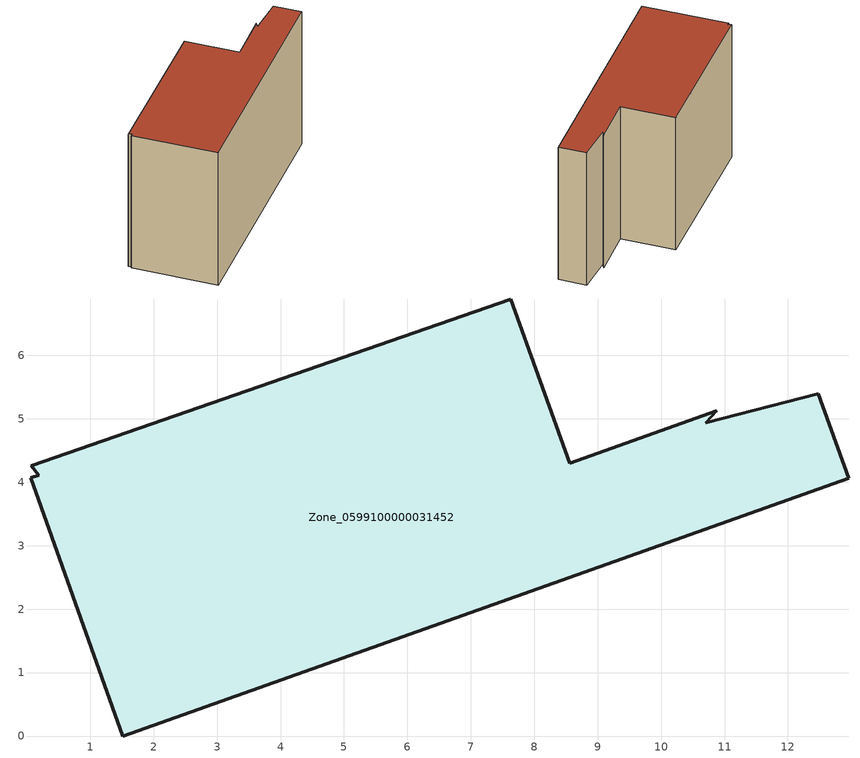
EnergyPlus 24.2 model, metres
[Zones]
Zone_0599100000031452
 floor ground (C_G): 0.19,4.11 0.07,4.26 7.63,6.89 8.56,4.3 10.88,5.13 10.7,4.94 12.48,5.39 12.96,4.06 1.51,0 0.06,4.08 z0
 wall outside (C_F): 0.06,4.08 1.51,0 12.96,4.06 12.48,5.39 10.7,4.94 10.88,5.13 8.56,4.3 7.63,6.89 0.07,4.26 0.19,4.11 0.06,4.08 z0:7.63
 roof outside (C_R): 10.88,5.13 8.56,4.3 7.63,6.89 0.07,4.26 0.19,4.11 0.06,4.08 1.51,0 12.96,4.06 12.48,5.39 10.7,4.94 z7.63
[BUILDING]
Pand.0599100000031452: North Axis=0; Terrain=City; Loads Convergence Tolerance Value=0.04; Temperature Convergence Tolerance Value=0.4; Solar Distribution=FullExterior; Maximum Number of Warmup Days=25; Minimum Number of Warmup Days=1
[Site:Location]
Rotterdam.The.Hague.AP_ZH_NLD Design_Conditions: Latitude=51.96; Longitude=4.45; Time Zone=1; Elevation=-4.5
[SITE:GROUNDTEMPERATURE:BUILDINGSURFACE]
18, 18, 18, 18, 18, 18, 18, 18, 18, 18, 18, 18
[MATERIAL] Thermal Absorptance=0.9; Solar Absorptance=0.7; Visible Absorptance=0.7
Name | Roughness | Thickness | Conductivity | Density | Specific Heat
G.TI.1946 | MediumSmooth | 0.15 | 1 | 540 | 1210
F.TI.1946 | Rough | 0.3 | 0.857143 | 1920 | 840
R.TI.1946 | MediumRough | 0.2 | 0.1 | 1500 | 1000
[CONSTRUCTION]
C_G: G.TI.1946
C_F: F.TI.1946
C_R: R.TI.1946
[ZONE]
Zone_0599100000031452: Type=1; Multiplier=1; Ceiling Height=Autocalculate; Volume=Autocalculate; Floor Area=autocalculate; Part of Total Floor Area=Yes
[ZONEINFILTRATION:DESIGNFLOWRATE]
Infil_Zone_0599100000031452: Zone or ZoneList or Space or SpaceList=Zone_0599100000031452; Schedule=AlwaysOn; Design Flow Rate Calculation Method=Flow/Area; Flow Rate per Floor Area=0.003; Constant Term Coefficient=1; Temperature Term Coefficient=0; Velocity Term Coefficient=0; Velocity Squared Term Coefficient=0
[HVACTEMPLATE:ZONE:IDEALLOADSAIRSYSTEM]
Zone_0599100000031452: Maximum Heating Supply Air Temperature=50; Minimum Cooling Supply Air Temperature=13; Maximum Heating Supply Air Humidity Ratio=0.0156; Minimum Cooling Supply Air Humidity Ratio=0.0077; Heating Limit=NoLimit; Cooling Limit=NoLimit; Dehumidification Control Type=ConstantSensibleHeatRatio; Cooling Sensible Heat Ratio=0.7; Dehumidification Setpoint=60; Humidification Control Type=None; Humidification Setpoint=30; Outdoor Air Method=None; Outdoor Air Flow Rate per Person=0.00944; Outdoor Air Flow Rate per Zone Floor Area=0; Outdoor Air Flow Rate per Zone=0; Demand Controlled Ventilation Type=None; Outdoor Air Economizer Type=NoEconomizer; Heat Recovery Type=None; Sensible Heat Recovery Effectiveness=0.7; Latent Heat Recovery Effectiveness=0.65
[ZONECONTROL:THERMOSTAT]
ThermostatControl_Zone_0599100000031452: Zone or ZoneList=Zone_0599100000031452; Control Type Schedule=DualSetpointControlType; Control 1=Thermostat_Zone_0599100000031452; Temperature Difference Between Cutout And Setpoint=0
[THERMOSTATSETPOINT:DUALSETPOINT]
Thermostat_Zone_0599100000031452: Heating Setpoint Temperature Schedule=HeatingSetpoint_Zone_0599100000031452; Cooling Setpoint Temperature Schedule=CoolingSetpoint_Zone_0599100000031452
[SCHEDULE:COMPACT]
HeatingSetpoint_Zone_0599100000031452: Through: 12/31, For: AllDays, Until: 24:00, 21
CoolingSetpoint_Zone_0599100000031452: Through: 12/31, For: AllDays, Until: 24:00, 24
DualSetpointControlType: Through: 12/31, For: AllDays, Until: 24:00, 4
AlwaysOn: Through: 12/31, For: AllDays, Until: 24:00, 1
